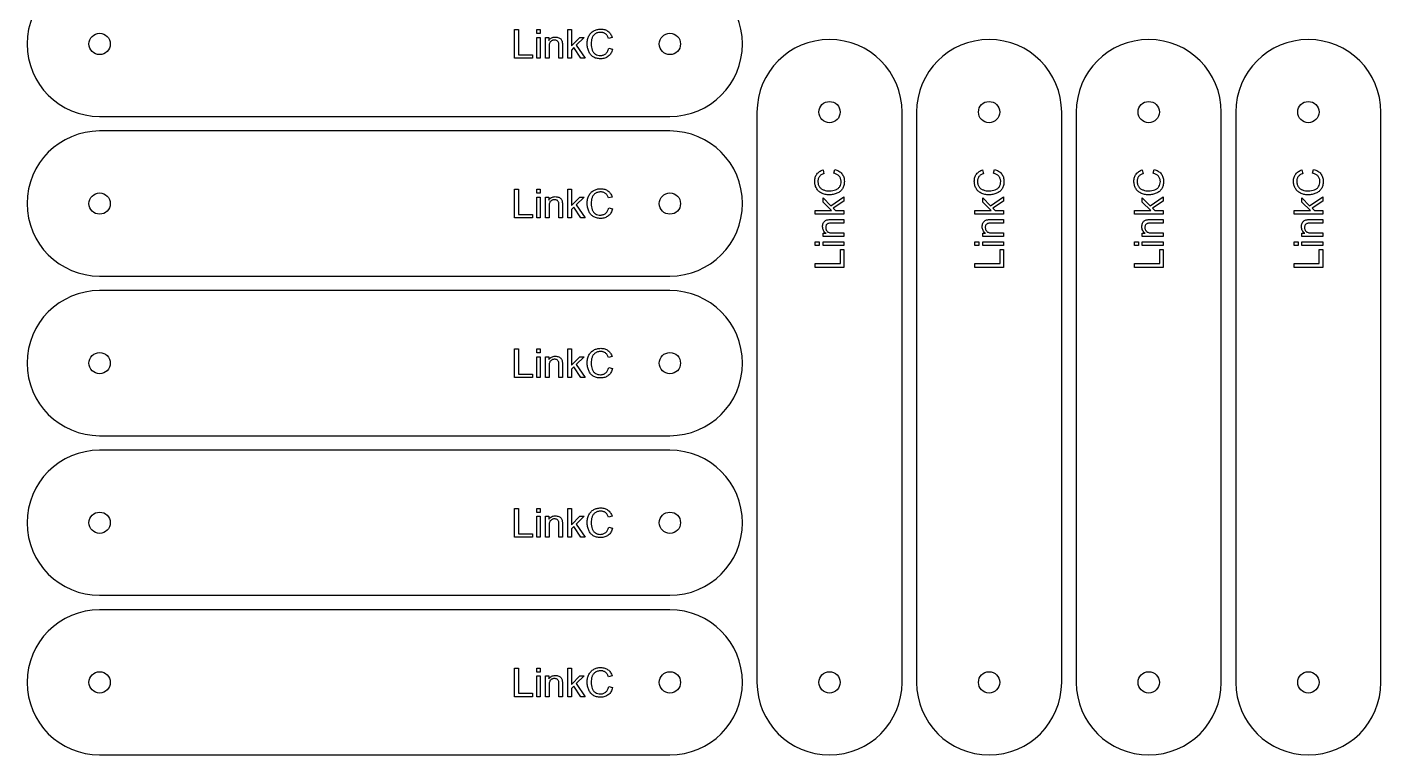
# Model space of a CAD drawing. Header units: millimetres. Extents: x 18 to 1181, y 18 to 1181.
# Drawn here: x 622 to 1181, y 18 to 319 of the extents above; entities that cross this region are included whole.
import ezdxf

# ---------------------------------------------------------------- set-up
doc = ezdxf.new("R2010")
doc.units = ezdxf.units.MM
doc.layers.add('cut', color=5, linetype='Continuous', true_color=0x0000ff)
doc.layers.add('line engraving', color=1, linetype='Continuous', true_color=0xff0000)

msp = doc.modelspace()

# ---------------------------------------------------------------- linework, layer by layer
at = {"layer": 'cut', "color": 5, "true_color": 0x0000ff}
for points in [[(887.4, 282, 1), (887.4, 342), (651.6, 342, 1), (651.6, 282)], [(983.4, 283.8, 1), (923.4, 283.8), (923.4, 48, 1), (983.4, 48)], [(1049.4, 283.8, 1), (989.4, 283.8), (989.4, 48, 1), (1049.4, 48)], [(1115.4, 283.8, 1), (1055.4, 283.8), (1055.4, 48, 1), (1115.4, 48)], [(1181.4, 283.8, 1), (1121.4, 283.8), (1121.4, 48, 1), (1181.4, 48)], [(887.4, 216, 1), (887.4, 276), (651.6, 276, 1), (651.6, 216)], [(887.4, 150, 1), (887.4, 210), (651.6, 210, 1), (651.6, 150)], [(887.4, 84, 1), (887.4, 144), (651.6, 144, 1), (651.6, 84)], [(887.4, 18, 1), (887.4, 78), (651.6, 78, 1), (651.6, 18)]]:
    msp.add_lwpolyline(points, format="xyb", close=True, dxfattribs=at)
for centre in [(651.6, 312), (887.4, 312), (953.4, 283.8), (1019.4, 283.8), (1085.4, 283.8), (1151.4, 283.8), (651.6, 246), (887.4, 246), (651.6, 180), (887.4, 180), (651.6, 114), (887.4, 114), (651.6, 48), (887.4, 48), (953.4, 48), (1019.4, 48), (1085.4, 48), (1151.4, 48)]:
    msp.add_circle(centre, 4.4, dxfattribs=at)
at = {"layer": 'line engraving', "color": 1, "true_color": 0xff0000}
for points in [[(823.21, 306.07), (823.21, 317.93), (824.78, 317.93), (824.78, 307.47), (830.62, 307.47), (830.62, 306.07), (823.21, 306.07)], [(832.31, 316.26), (832.31, 317.93), (833.76, 317.93), (833.76, 316.26), (832.31, 316.26)], [(832.31, 306.07), (832.31, 314.66), (833.76, 314.66), (833.76, 306.07), (832.31, 306.07)], [(835.98, 306.07), (835.98, 314.66), (837.29, 314.66), (837.29, 313.44), (837.54, 313.77), (837.82, 314.06), (838.12, 314.3), (838.45, 314.5), (838.8, 314.66), (839.18, 314.77), (839.59, 314.83), (840.02, 314.86), (840.4, 314.84), (840.77, 314.79), (841.12, 314.7), (841.45, 314.58), (841.76, 314.43), (842.02, 314.25), (842.24, 314.06), (842.43, 313.84), (842.58, 313.61), (842.7, 313.35), (842.8, 313.07), (842.88, 312.77), (842.92, 312.53), (842.94, 312.21), (842.96, 311.82), (842.96, 311.35), (842.96, 306.07), (841.5, 306.07), (841.5, 311.3), (841.49, 311.71), (841.46, 312.07), (841.41, 312.38), (841.33, 312.63), (841.23, 312.84), (841.1, 313.02), (840.93, 313.19), (840.73, 313.33), (840.51, 313.45), (840.26, 313.53), (840, 313.58), (839.72, 313.59), (839.49, 313.58), (839.27, 313.56), (839.05, 313.51), (838.85, 313.45), (838.65, 313.36), (838.46, 313.26), (838.28, 313.14), (838.11, 313), (837.95, 312.84), (837.82, 312.64), (837.7, 312.41), (837.6, 312.15), (837.53, 311.85), (837.48, 311.52), (837.45, 311.16), (837.44, 310.76), (837.44, 306.07), (835.98, 306.07)], [(845.2, 306.07), (845.2, 317.93), (846.66, 317.93), (846.66, 311.17), (850.1, 314.66), (851.99, 314.66), (848.7, 311.47), (852.32, 306.07), (850.52, 306.07), (847.68, 310.46), (846.66, 309.48), (846.66, 306.07), (845.2, 306.07)], [(862.12, 310.23), (863.69, 309.83), (863.56, 309.36), (863.4, 308.92), (863.21, 308.51), (863, 308.13), (862.77, 307.77), (862.51, 307.45), (862.23, 307.15), (861.92, 306.88), (861.59, 306.65), (861.24, 306.44), (860.88, 306.26), (860.49, 306.12), (860.09, 306.01), (859.67, 305.93), (859.24, 305.88), (858.78, 305.87), (858.32, 305.88), (857.87, 305.92), (857.45, 305.98), (857.05, 306.06), (856.67, 306.17), (856.31, 306.31), (855.98, 306.47), (855.67, 306.65), (855.37, 306.85), (855.1, 307.08), (854.85, 307.33), (854.61, 307.6), (854.39, 307.9), (854.19, 308.21), (854, 308.55), (853.84, 308.91), (853.69, 309.28), (853.56, 309.66), (853.46, 310.05), (853.37, 310.44), (853.3, 310.85), (853.25, 311.25), (853.22, 311.67), (853.21, 312.09), (853.22, 312.54), (853.25, 312.99), (853.31, 313.41), (853.39, 313.82), (853.49, 314.22), (853.61, 314.6), (853.75, 314.97), (853.92, 315.32), (854.1, 315.66), (854.31, 315.97), (854.53, 316.26), (854.78, 316.53), (855.04, 316.79), (855.32, 317.02), (855.62, 317.23), (855.93, 317.42), (856.26, 317.58), (856.6, 317.73), (856.95, 317.85), (857.3, 317.95), (857.67, 318.03), (858.04, 318.09), (858.42, 318.12), (858.81, 318.13), (859.24, 318.12), (859.66, 318.08), (860.06, 318), (860.45, 317.91), (860.81, 317.78), (861.16, 317.62), (861.49, 317.44), (861.8, 317.23), (862.09, 316.99), (862.36, 316.73), (862.61, 316.44), (862.83, 316.14), (863.03, 315.81), (863.21, 315.45), (863.36, 315.08), (863.49, 314.68), (861.95, 314.31), (861.84, 314.63), (861.72, 314.92), (861.59, 315.19), (861.44, 315.43), (861.29, 315.66), (861.12, 315.86), (860.94, 316.04), (860.75, 316.2), (860.55, 316.34), (860.33, 316.46), (860.1, 316.56), (859.86, 316.64), (859.61, 316.71), (859.35, 316.75), (859.07, 316.78), (858.78, 316.79), (858.44, 316.78), (858.12, 316.75), (857.81, 316.7), (857.52, 316.63), (857.24, 316.53), (856.98, 316.42), (856.73, 316.29), (856.49, 316.13), (856.27, 315.96), (856.07, 315.78), (855.88, 315.58), (855.71, 315.37), (855.56, 315.14), (855.42, 314.9), (855.3, 314.64), (855.2, 314.37), (855.04, 313.82), (854.92, 313.25), (854.85, 312.68), (854.83, 312.1), (854.86, 311.36), (854.94, 310.68), (855.08, 310.04), (855.27, 309.46), (855.39, 309.18), (855.52, 308.93), (855.67, 308.69), (855.83, 308.47), (856.01, 308.27), (856.21, 308.08), (856.42, 307.92), (856.64, 307.77), (857.11, 307.52), (857.61, 307.35), (858.12, 307.25), (858.65, 307.21), (858.98, 307.22), (859.29, 307.26), (859.59, 307.32), (859.87, 307.4), (860.14, 307.51), (860.4, 307.64), (860.65, 307.79), (860.89, 307.97), (861.11, 308.17), (861.31, 308.4), (861.49, 308.65), (861.65, 308.92), (861.8, 309.21), (861.93, 309.53), (862.03, 309.87), (862.12, 310.23)], [(955.17, 258.52), (955.57, 260.09), (956.04, 259.96), (956.48, 259.8), (956.89, 259.61), (957.27, 259.4), (957.63, 259.17), (957.95, 258.91), (958.25, 258.63), (958.52, 258.32), (958.75, 257.99), (958.96, 257.64), (959.14, 257.28), (959.28, 256.89), (959.39, 256.49), (959.47, 256.07), (959.52, 255.64), (959.53, 255.18), (959.52, 254.72), (959.48, 254.27), (959.42, 253.85), (959.34, 253.45), (959.23, 253.07), (959.09, 252.71), (958.93, 252.38), (958.75, 252.07), (958.55, 251.77), (958.32, 251.5), (958.07, 251.25), (957.8, 251.01), (957.5, 250.79), (957.19, 250.59), (956.85, 250.4), (956.49, 250.24), (956.12, 250.09), (955.74, 249.96), (955.35, 249.86), (954.96, 249.77), (954.55, 249.7), (954.15, 249.65), (953.73, 249.62), (953.31, 249.61), (952.86, 249.62), (952.41, 249.65), (951.99, 249.71), (951.58, 249.79), (951.18, 249.89), (950.8, 250.01), (950.43, 250.15), (950.08, 250.32), (949.74, 250.5), (949.43, 250.71), (949.14, 250.93), (948.87, 251.18), (948.61, 251.44), (948.38, 251.72), (948.17, 252.02), (947.98, 252.33), (947.82, 252.66), (947.67, 253), (947.55, 253.35), (947.45, 253.7), (947.37, 254.07), (947.31, 254.44), (947.28, 254.82), (947.27, 255.21), (947.28, 255.64), (947.32, 256.06), (947.4, 256.46), (947.49, 256.85), (947.62, 257.21), (947.78, 257.56), (947.96, 257.89), (948.17, 258.2), (948.41, 258.49), (948.67, 258.76), (948.96, 259.01), (949.26, 259.23), (949.59, 259.43), (949.95, 259.61), (950.32, 259.76), (950.72, 259.89), (951.09, 258.35), (950.77, 258.24), (950.48, 258.12), (950.21, 257.99), (949.97, 257.84), (949.74, 257.69), (949.54, 257.52), (949.36, 257.34), (949.2, 257.15), (949.06, 256.95), (948.94, 256.73), (948.84, 256.5), (948.76, 256.26), (948.69, 256.01), (948.65, 255.75), (948.62, 255.47), (948.61, 255.18), (948.62, 254.84), (948.65, 254.52), (948.7, 254.21), (948.77, 253.92), (948.87, 253.64), (948.98, 253.38), (949.11, 253.13), (949.27, 252.89), (949.44, 252.67), (949.62, 252.47), (949.82, 252.28), (950.03, 252.11), (950.26, 251.96), (950.5, 251.82), (950.76, 251.7), (951.03, 251.6), (951.58, 251.44), (952.15, 251.32), (952.72, 251.25), (953.3, 251.23), (954.04, 251.26), (954.72, 251.34), (955.36, 251.48), (955.94, 251.67), (956.22, 251.79), (956.47, 251.92), (956.71, 252.07), (956.93, 252.23), (957.13, 252.41), (957.32, 252.61), (957.48, 252.82), (957.63, 253.04), (957.88, 253.51), (958.05, 254.01), (958.15, 254.52), (958.19, 255.05), (958.18, 255.38), (958.14, 255.69), (958.08, 255.99), (958, 256.27), (957.89, 256.54), (957.76, 256.8), (957.61, 257.05), (957.43, 257.29), (957.23, 257.51), (957, 257.71), (956.75, 257.89), (956.48, 258.05), (956.19, 258.2), (955.87, 258.33), (955.53, 258.43), (955.17, 258.52)], [(1021.17, 258.52), (1021.57, 260.09), (1022.04, 259.96), (1022.48, 259.8), (1022.89, 259.61), (1023.27, 259.4), (1023.63, 259.17), (1023.95, 258.91), (1024.25, 258.63), (1024.52, 258.32), (1024.75, 257.99), (1024.96, 257.64), (1025.14, 257.28), (1025.28, 256.89), (1025.39, 256.49), (1025.47, 256.07), (1025.52, 255.64), (1025.53, 255.18), (1025.52, 254.72), (1025.48, 254.27), (1025.42, 253.85), (1025.34, 253.45), (1025.23, 253.07), (1025.09, 252.71), (1024.93, 252.38), (1024.75, 252.07), (1024.55, 251.77), (1024.32, 251.5), (1024.07, 251.25), (1023.8, 251.01), (1023.5, 250.79), (1023.19, 250.59), (1022.85, 250.4), (1022.49, 250.24), (1022.12, 250.09), (1021.74, 249.96), (1021.35, 249.86), (1020.96, 249.77), (1020.55, 249.7), (1020.15, 249.65), (1019.73, 249.62), (1019.31, 249.61), (1018.86, 249.62), (1018.41, 249.65), (1017.99, 249.71), (1017.58, 249.79), (1017.18, 249.89), (1016.8, 250.01), (1016.43, 250.15), (1016.08, 250.32), (1015.74, 250.5), (1015.43, 250.71), (1015.14, 250.93), (1014.87, 251.18), (1014.61, 251.44), (1014.38, 251.72), (1014.17, 252.02), (1013.98, 252.33), (1013.82, 252.66), (1013.67, 253), (1013.55, 253.35), (1013.45, 253.7), (1013.37, 254.07), (1013.31, 254.44), (1013.28, 254.82), (1013.27, 255.21), (1013.28, 255.64), (1013.32, 256.06), (1013.4, 256.46), (1013.49, 256.85), (1013.62, 257.21), (1013.78, 257.56), (1013.96, 257.89), (1014.17, 258.2), (1014.41, 258.49), (1014.67, 258.76), (1014.96, 259.01), (1015.26, 259.23), (1015.59, 259.43), (1015.95, 259.61), (1016.32, 259.76), (1016.72, 259.89), (1017.09, 258.35), (1016.77, 258.24), (1016.48, 258.12), (1016.21, 257.99), (1015.97, 257.84), (1015.74, 257.69), (1015.54, 257.52), (1015.36, 257.34), (1015.2, 257.15), (1015.06, 256.95), (1014.94, 256.73), (1014.84, 256.5), (1014.76, 256.26), (1014.69, 256.01), (1014.65, 255.75), (1014.62, 255.47), (1014.61, 255.18), (1014.62, 254.84), (1014.65, 254.52), (1014.7, 254.21), (1014.77, 253.92), (1014.87, 253.64), (1014.98, 253.38), (1015.11, 253.13), (1015.27, 252.89), (1015.44, 252.67), (1015.62, 252.47), (1015.82, 252.28), (1016.03, 252.11), (1016.26, 251.96), (1016.5, 251.82), (1016.76, 251.7), (1017.03, 251.6), (1017.58, 251.44), (1018.15, 251.32), (1018.72, 251.25), (1019.3, 251.23), (1020.04, 251.26), (1020.72, 251.34), (1021.36, 251.48), (1021.94, 251.67), (1022.22, 251.79), (1022.47, 251.92), (1022.71, 252.07), (1022.93, 252.23), (1023.13, 252.41), (1023.32, 252.61), (1023.48, 252.82), (1023.63, 253.04), (1023.88, 253.51), (1024.05, 254.01), (1024.15, 254.52), (1024.19, 255.05), (1024.18, 255.38), (1024.14, 255.69), (1024.08, 255.99), (1024, 256.27), (1023.89, 256.54), (1023.76, 256.8), (1023.61, 257.05), (1023.43, 257.29), (1023.23, 257.51), (1023, 257.71), (1022.75, 257.89), (1022.48, 258.05), (1022.19, 258.2), (1021.87, 258.33), (1021.53, 258.43), (1021.17, 258.52)], [(1087.17, 258.52), (1087.57, 260.09), (1088.04, 259.96), (1088.48, 259.8), (1088.89, 259.61), (1089.27, 259.4), (1089.63, 259.17), (1089.95, 258.91), (1090.25, 258.63), (1090.52, 258.32), (1090.75, 257.99), (1090.96, 257.64), (1091.14, 257.28), (1091.28, 256.89), (1091.39, 256.49), (1091.47, 256.07), (1091.52, 255.64), (1091.53, 255.18), (1091.52, 254.72), (1091.48, 254.27), (1091.42, 253.85), (1091.34, 253.45), (1091.23, 253.07), (1091.09, 252.71), (1090.93, 252.38), (1090.75, 252.07), (1090.55, 251.77), (1090.32, 251.5), (1090.07, 251.25), (1089.8, 251.01), (1089.5, 250.79), (1089.19, 250.59), (1088.85, 250.4), (1088.49, 250.24), (1088.12, 250.09), (1087.74, 249.96), (1087.35, 249.86), (1086.96, 249.77), (1086.55, 249.7), (1086.15, 249.65), (1085.73, 249.62), (1085.31, 249.61), (1084.86, 249.62), (1084.41, 249.65), (1083.99, 249.71), (1083.58, 249.79), (1083.18, 249.89), (1082.8, 250.01), (1082.43, 250.15), (1082.08, 250.32), (1081.74, 250.5), (1081.43, 250.71), (1081.14, 250.93), (1080.87, 251.18), (1080.61, 251.44), (1080.38, 251.72), (1080.17, 252.02), (1079.98, 252.33), (1079.82, 252.66), (1079.67, 253), (1079.55, 253.35), (1079.45, 253.7), (1079.37, 254.07), (1079.31, 254.44), (1079.28, 254.82), (1079.27, 255.21), (1079.28, 255.64), (1079.32, 256.06), (1079.4, 256.46), (1079.49, 256.85), (1079.62, 257.21), (1079.78, 257.56), (1079.96, 257.89), (1080.17, 258.2), (1080.41, 258.49), (1080.67, 258.76), (1080.96, 259.01), (1081.26, 259.23), (1081.59, 259.43), (1081.95, 259.61), (1082.32, 259.76), (1082.72, 259.89), (1083.09, 258.35), (1082.77, 258.24), (1082.48, 258.12), (1082.21, 257.99), (1081.97, 257.84), (1081.74, 257.69), (1081.54, 257.52), (1081.36, 257.34), (1081.2, 257.15), (1081.06, 256.95), (1080.94, 256.73), (1080.84, 256.5), (1080.76, 256.26), (1080.69, 256.01), (1080.65, 255.75), (1080.62, 255.47), (1080.61, 255.18), (1080.62, 254.84), (1080.65, 254.52), (1080.7, 254.21), (1080.77, 253.92), (1080.87, 253.64), (1080.98, 253.38), (1081.11, 253.13), (1081.27, 252.89), (1081.44, 252.67), (1081.62, 252.47), (1081.82, 252.28), (1082.03, 252.11), (1082.26, 251.96), (1082.5, 251.82), (1082.76, 251.7), (1083.03, 251.6), (1083.58, 251.44), (1084.15, 251.32), (1084.72, 251.25), (1085.3, 251.23), (1086.04, 251.26), (1086.72, 251.34), (1087.36, 251.48), (1087.94, 251.67), (1088.22, 251.79), (1088.47, 251.92), (1088.71, 252.07), (1088.93, 252.23), (1089.13, 252.41), (1089.32, 252.61), (1089.48, 252.82), (1089.63, 253.04), (1089.88, 253.51), (1090.05, 254.01), (1090.15, 254.52), (1090.19, 255.05), (1090.18, 255.38), (1090.14, 255.69), (1090.08, 255.99), (1090, 256.27), (1089.89, 256.54), (1089.76, 256.8), (1089.61, 257.05), (1089.43, 257.29), (1089.23, 257.51), (1089, 257.71), (1088.75, 257.89), (1088.48, 258.05), (1088.19, 258.2), (1087.87, 258.33), (1087.53, 258.43), (1087.17, 258.52)], [(1153.17, 258.52), (1153.57, 260.09), (1154.04, 259.96), (1154.48, 259.8), (1154.89, 259.61), (1155.27, 259.4), (1155.63, 259.17), (1155.95, 258.91), (1156.25, 258.63), (1156.52, 258.32), (1156.75, 257.99), (1156.96, 257.64), (1157.14, 257.28), (1157.28, 256.89), (1157.39, 256.49), (1157.47, 256.07), (1157.52, 255.64), (1157.53, 255.18), (1157.52, 254.72), (1157.48, 254.27), (1157.42, 253.85), (1157.34, 253.45), (1157.23, 253.07), (1157.09, 252.71), (1156.93, 252.38), (1156.75, 252.07), (1156.55, 251.77), (1156.32, 251.5), (1156.07, 251.25), (1155.8, 251.01), (1155.5, 250.79), (1155.19, 250.59), (1154.85, 250.4), (1154.49, 250.24), (1154.12, 250.09), (1153.74, 249.96), (1153.35, 249.86), (1152.96, 249.77), (1152.55, 249.7), (1152.15, 249.65), (1151.73, 249.62), (1151.31, 249.61), (1150.86, 249.62), (1150.41, 249.65), (1149.99, 249.71), (1149.58, 249.79), (1149.18, 249.89), (1148.8, 250.01), (1148.43, 250.15), (1148.08, 250.32), (1147.74, 250.5), (1147.43, 250.71), (1147.14, 250.93), (1146.87, 251.18), (1146.61, 251.44), (1146.38, 251.72), (1146.17, 252.02), (1145.98, 252.33), (1145.82, 252.66), (1145.67, 253), (1145.55, 253.35), (1145.45, 253.7), (1145.37, 254.07), (1145.31, 254.44), (1145.28, 254.82), (1145.27, 255.21), (1145.28, 255.64), (1145.32, 256.06), (1145.4, 256.46), (1145.49, 256.85), (1145.62, 257.21), (1145.78, 257.56), (1145.96, 257.89), (1146.17, 258.2), (1146.41, 258.49), (1146.67, 258.76), (1146.96, 259.01), (1147.26, 259.23), (1147.59, 259.43), (1147.95, 259.61), (1148.32, 259.76), (1148.72, 259.89), (1149.09, 258.35), (1148.77, 258.24), (1148.48, 258.12), (1148.21, 257.99), (1147.97, 257.84), (1147.74, 257.69), (1147.54, 257.52), (1147.36, 257.34), (1147.2, 257.15), (1147.06, 256.95), (1146.94, 256.73), (1146.84, 256.5), (1146.76, 256.26), (1146.69, 256.01), (1146.65, 255.75), (1146.62, 255.47), (1146.61, 255.18), (1146.62, 254.84), (1146.65, 254.52), (1146.7, 254.21), (1146.77, 253.92), (1146.87, 253.64), (1146.98, 253.38), (1147.11, 253.13), (1147.27, 252.89), (1147.44, 252.67), (1147.62, 252.47), (1147.82, 252.28), (1148.03, 252.11), (1148.26, 251.96), (1148.5, 251.82), (1148.76, 251.7), (1149.03, 251.6), (1149.58, 251.44), (1150.15, 251.32), (1150.72, 251.25), (1151.3, 251.23), (1152.04, 251.26), (1152.72, 251.34), (1153.36, 251.48), (1153.94, 251.67), (1154.22, 251.79), (1154.47, 251.92), (1154.71, 252.07), (1154.93, 252.23), (1155.13, 252.41), (1155.32, 252.61), (1155.48, 252.82), (1155.63, 253.04), (1155.88, 253.51), (1156.05, 254.01), (1156.15, 254.52), (1156.19, 255.05), (1156.18, 255.38), (1156.14, 255.69), (1156.08, 255.99), (1156, 256.27), (1155.89, 256.54), (1155.76, 256.8), (1155.61, 257.05), (1155.43, 257.29), (1155.23, 257.51), (1155, 257.71), (1154.75, 257.89), (1154.48, 258.05), (1154.19, 258.2), (1153.87, 258.33), (1153.53, 258.43), (1153.17, 258.52)], [(823.21, 240.07), (823.21, 251.93), (824.78, 251.93), (824.78, 241.47), (830.62, 241.47), (830.62, 240.07), (823.21, 240.07)], [(832.31, 250.26), (832.31, 251.93), (833.76, 251.93), (833.76, 250.26), (832.31, 250.26)], [(845.2, 240.07), (845.2, 251.93), (846.66, 251.93), (846.66, 245.17), (850.1, 248.66), (851.99, 248.66), (848.7, 245.47), (852.32, 240.07), (850.52, 240.07), (847.68, 244.46), (846.66, 243.48), (846.66, 240.07), (845.2, 240.07)], [(862.12, 244.23), (863.69, 243.83), (863.56, 243.36), (863.4, 242.92), (863.21, 242.51), (863, 242.13), (862.77, 241.77), (862.51, 241.45), (862.23, 241.15), (861.92, 240.88), (861.59, 240.65), (861.24, 240.44), (860.88, 240.26), (860.49, 240.12), (860.09, 240.01), (859.67, 239.93), (859.24, 239.88), (858.78, 239.87), (858.32, 239.88), (857.87, 239.92), (857.45, 239.98), (857.05, 240.06), (856.67, 240.17), (856.31, 240.31), (855.98, 240.47), (855.67, 240.65), (855.37, 240.85), (855.1, 241.08), (854.85, 241.33), (854.61, 241.6), (854.39, 241.9), (854.19, 242.21), (854, 242.55), (853.84, 242.91), (853.69, 243.28), (853.56, 243.66), (853.46, 244.05), (853.37, 244.44), (853.3, 244.85), (853.25, 245.25), (853.22, 245.67), (853.21, 246.09), (853.22, 246.54), (853.25, 246.99), (853.31, 247.41), (853.39, 247.82), (853.49, 248.22), (853.61, 248.6), (853.75, 248.97), (853.92, 249.32), (854.1, 249.66), (854.31, 249.97), (854.53, 250.26), (854.78, 250.53), (855.04, 250.79), (855.32, 251.02), (855.62, 251.23), (855.93, 251.42), (856.26, 251.58), (856.6, 251.73), (856.95, 251.85), (857.3, 251.95), (857.67, 252.03), (858.04, 252.09), (858.42, 252.12), (858.81, 252.13), (859.24, 252.12), (859.66, 252.08), (860.06, 252), (860.45, 251.91), (860.81, 251.78), (861.16, 251.62), (861.49, 251.44), (861.8, 251.23), (862.09, 250.99), (862.36, 250.73), (862.61, 250.44), (862.83, 250.14), (863.03, 249.81), (863.21, 249.45), (863.36, 249.08), (863.49, 248.68), (861.95, 248.31), (861.84, 248.63), (861.72, 248.92), (861.59, 249.19), (861.44, 249.43), (861.29, 249.66), (861.12, 249.86), (860.94, 250.04), (860.75, 250.2), (860.55, 250.34), (860.33, 250.46), (860.1, 250.56), (859.86, 250.64), (859.61, 250.71), (859.35, 250.75), (859.07, 250.78), (858.78, 250.79), (858.44, 250.78), (858.12, 250.75), (857.81, 250.7), (857.52, 250.63), (857.24, 250.53), (856.98, 250.42), (856.73, 250.29), (856.49, 250.13), (856.27, 249.96), (856.07, 249.78), (855.88, 249.58), (855.71, 249.37), (855.56, 249.14), (855.42, 248.9), (855.3, 248.64), (855.2, 248.37), (855.04, 247.82), (854.92, 247.25), (854.85, 246.68), (854.83, 246.1), (854.86, 245.36), (854.94, 244.68), (855.08, 244.04), (855.27, 243.46), (855.39, 243.18), (855.52, 242.93), (855.67, 242.69), (855.83, 242.47), (856.01, 242.27), (856.21, 242.08), (856.42, 241.92), (856.64, 241.77), (857.11, 241.52), (857.61, 241.35), (858.12, 241.25), (858.65, 241.21), (858.98, 241.22), (859.29, 241.26), (859.59, 241.32), (859.87, 241.4), (860.14, 241.51), (860.4, 241.64), (860.65, 241.79), (860.89, 241.97), (861.11, 242.17), (861.31, 242.4), (861.49, 242.65), (861.65, 242.92), (861.8, 243.21), (861.93, 243.53), (862.03, 243.87), (862.12, 244.23)], [(832.31, 240.07), (832.31, 248.66), (833.76, 248.66), (833.76, 240.07), (832.31, 240.07)], [(835.98, 240.07), (835.98, 248.66), (837.29, 248.66), (837.29, 247.44), (837.54, 247.77), (837.82, 248.06), (838.12, 248.3), (838.45, 248.5), (838.8, 248.66), (839.18, 248.77), (839.59, 248.83), (840.02, 248.86), (840.4, 248.84), (840.77, 248.79), (841.12, 248.7), (841.45, 248.58), (841.76, 248.43), (842.02, 248.25), (842.24, 248.06), (842.43, 247.84), (842.58, 247.61), (842.7, 247.35), (842.8, 247.07), (842.88, 246.77), (842.92, 246.53), (842.94, 246.21), (842.96, 245.82), (842.96, 245.35), (842.96, 240.07), (841.5, 240.07), (841.5, 245.3), (841.49, 245.71), (841.46, 246.07), (841.41, 246.38), (841.33, 246.63), (841.23, 246.84), (841.1, 247.02), (840.93, 247.19), (840.73, 247.33), (840.51, 247.45), (840.26, 247.53), (840, 247.58), (839.72, 247.59), (839.49, 247.58), (839.27, 247.56), (839.05, 247.51), (838.85, 247.45), (838.65, 247.36), (838.46, 247.26), (838.28, 247.14), (838.11, 247), (837.95, 246.84), (837.82, 246.64), (837.7, 246.41), (837.6, 246.15), (837.53, 245.85), (837.48, 245.52), (837.45, 245.16), (837.44, 244.76), (837.44, 240.07), (835.98, 240.07)], [(959.33, 241.6), (947.47, 241.6), (947.47, 243.06), (954.23, 243.06), (950.74, 246.5), (950.74, 248.39), (953.93, 245.1), (959.33, 248.72), (959.33, 246.92), (954.94, 244.08), (955.92, 243.06), (959.33, 243.06), (959.33, 241.6)], [(1025.33, 241.6), (1013.47, 241.6), (1013.47, 243.06), (1020.23, 243.06), (1016.74, 246.5), (1016.74, 248.39), (1019.93, 245.1), (1025.33, 248.72), (1025.33, 246.92), (1020.94, 244.08), (1021.92, 243.06), (1025.33, 243.06), (1025.33, 241.6)], [(1091.33, 241.6), (1079.47, 241.6), (1079.47, 243.06), (1086.23, 243.06), (1082.74, 246.5), (1082.74, 248.39), (1085.93, 245.1), (1091.33, 248.72), (1091.33, 246.92), (1086.94, 244.08), (1087.92, 243.06), (1091.33, 243.06), (1091.33, 241.6)], [(1157.33, 241.6), (1145.47, 241.6), (1145.47, 243.06), (1152.23, 243.06), (1148.74, 246.5), (1148.74, 248.39), (1151.93, 245.1), (1157.33, 248.72), (1157.33, 246.92), (1152.94, 244.08), (1153.92, 243.06), (1157.33, 243.06), (1157.33, 241.6)], [(959.33, 232.38), (950.74, 232.38), (950.74, 233.69), (951.96, 233.69), (951.63, 233.94), (951.34, 234.22), (951.1, 234.52), (950.9, 234.85), (950.74, 235.2), (950.63, 235.58), (950.57, 235.99), (950.54, 236.42), (950.56, 236.8), (950.61, 237.17), (950.7, 237.52), (950.82, 237.85), (950.97, 238.16), (951.15, 238.42), (951.34, 238.64), (951.56, 238.83), (951.79, 238.98), (952.05, 239.1), (952.33, 239.2), (952.63, 239.28), (952.87, 239.32), (953.19, 239.34), (953.58, 239.36), (954.05, 239.36), (959.33, 239.36), (959.33, 237.9), (954.1, 237.9), (953.69, 237.89), (953.33, 237.86), (953.02, 237.81), (952.77, 237.73), (952.56, 237.63), (952.38, 237.5), (952.21, 237.33), (952.07, 237.13), (951.95, 236.91), (951.87, 236.66), (951.82, 236.4), (951.81, 236.12), (951.82, 235.89), (951.84, 235.67), (951.89, 235.45), (951.95, 235.25), (952.04, 235.05), (952.14, 234.86), (952.26, 234.68), (952.4, 234.51), (952.56, 234.35), (952.76, 234.22), (952.99, 234.1), (953.25, 234), (953.55, 233.93), (953.88, 233.88), (954.24, 233.85), (954.64, 233.84), (959.33, 233.84), (959.33, 232.38)], [(1025.33, 232.38), (1016.74, 232.38), (1016.74, 233.69), (1017.96, 233.69), (1017.63, 233.94), (1017.34, 234.22), (1017.1, 234.52), (1016.9, 234.85), (1016.74, 235.2), (1016.63, 235.58), (1016.57, 235.99), (1016.54, 236.42), (1016.56, 236.8), (1016.61, 237.17), (1016.7, 237.52), (1016.82, 237.85), (1016.97, 238.16), (1017.15, 238.42), (1017.34, 238.64), (1017.56, 238.83), (1017.79, 238.98), (1018.05, 239.1), (1018.33, 239.2), (1018.63, 239.28), (1018.87, 239.32), (1019.19, 239.34), (1019.58, 239.36), (1020.05, 239.36), (1025.33, 239.36), (1025.33, 237.9), (1020.1, 237.9), (1019.69, 237.89), (1019.33, 237.86), (1019.02, 237.81), (1018.77, 237.73), (1018.56, 237.63), (1018.38, 237.5), (1018.21, 237.33), (1018.07, 237.13), (1017.95, 236.91), (1017.87, 236.66), (1017.82, 236.4), (1017.81, 236.12), (1017.82, 235.89), (1017.84, 235.67), (1017.89, 235.45), (1017.95, 235.25), (1018.04, 235.05), (1018.14, 234.86), (1018.26, 234.68), (1018.4, 234.51), (1018.56, 234.35), (1018.76, 234.22), (1018.99, 234.1), (1019.25, 234), (1019.55, 233.93), (1019.88, 233.88), (1020.24, 233.85), (1020.64, 233.84), (1025.33, 233.84), (1025.33, 232.38)], [(1091.33, 232.38), (1082.74, 232.38), (1082.74, 233.69), (1083.96, 233.69), (1083.63, 233.94), (1083.34, 234.22), (1083.1, 234.52), (1082.9, 234.85), (1082.74, 235.2), (1082.63, 235.58), (1082.57, 235.99), (1082.54, 236.42), (1082.56, 236.8), (1082.61, 237.17), (1082.7, 237.52), (1082.82, 237.85), (1082.97, 238.16), (1083.15, 238.42), (1083.34, 238.64), (1083.56, 238.83), (1083.79, 238.98), (1084.05, 239.1), (1084.33, 239.2), (1084.63, 239.28), (1084.87, 239.32), (1085.19, 239.34), (1085.58, 239.36), (1086.05, 239.36), (1091.33, 239.36), (1091.33, 237.9), (1086.1, 237.9), (1085.69, 237.89), (1085.33, 237.86), (1085.02, 237.81), (1084.77, 237.73), (1084.56, 237.63), (1084.38, 237.5), (1084.21, 237.33), (1084.07, 237.13), (1083.95, 236.91), (1083.87, 236.66), (1083.82, 236.4), (1083.81, 236.12), (1083.82, 235.89), (1083.84, 235.67), (1083.89, 235.45), (1083.95, 235.25), (1084.04, 235.05), (1084.14, 234.86), (1084.26, 234.68), (1084.4, 234.51), (1084.56, 234.35), (1084.76, 234.22), (1084.99, 234.1), (1085.25, 234), (1085.55, 233.93), (1085.88, 233.88), (1086.24, 233.85), (1086.64, 233.84), (1091.33, 233.84), (1091.33, 232.38)], [(1157.33, 232.38), (1148.74, 232.38), (1148.74, 233.69), (1149.96, 233.69), (1149.63, 233.94), (1149.34, 234.22), (1149.1, 234.52), (1148.9, 234.85), (1148.74, 235.2), (1148.63, 235.58), (1148.57, 235.99), (1148.54, 236.42), (1148.56, 236.8), (1148.61, 237.17), (1148.7, 237.52), (1148.82, 237.85), (1148.97, 238.16), (1149.15, 238.42), (1149.34, 238.64), (1149.56, 238.83), (1149.79, 238.98), (1150.05, 239.1), (1150.33, 239.2), (1150.63, 239.28), (1150.87, 239.32), (1151.19, 239.34), (1151.58, 239.36), (1152.05, 239.36), (1157.33, 239.36), (1157.33, 237.9), (1152.1, 237.9), (1151.69, 237.89), (1151.33, 237.86), (1151.02, 237.81), (1150.77, 237.73), (1150.56, 237.63), (1150.38, 237.5), (1150.21, 237.33), (1150.07, 237.13), (1149.95, 236.91), (1149.87, 236.66), (1149.82, 236.4), (1149.81, 236.12), (1149.82, 235.89), (1149.84, 235.67), (1149.89, 235.45), (1149.95, 235.25), (1150.04, 235.05), (1150.14, 234.86), (1150.26, 234.68), (1150.4, 234.51), (1150.56, 234.35), (1150.76, 234.22), (1150.99, 234.1), (1151.25, 234), (1151.55, 233.93), (1151.88, 233.88), (1152.24, 233.85), (1152.64, 233.84), (1157.33, 233.84), (1157.33, 232.38)], [(949.14, 228.71), (947.47, 228.71), (947.47, 230.16), (949.14, 230.16), (949.14, 228.71)], [(959.33, 228.71), (950.74, 228.71), (950.74, 230.16), (959.33, 230.16), (959.33, 228.71)], [(1015.14, 228.71), (1013.47, 228.71), (1013.47, 230.16), (1015.14, 230.16), (1015.14, 228.71)], [(1025.33, 228.71), (1016.74, 228.71), (1016.74, 230.16), (1025.33, 230.16), (1025.33, 228.71)], [(1081.14, 228.71), (1079.47, 228.71), (1079.47, 230.16), (1081.14, 230.16), (1081.14, 228.71)], [(1091.33, 228.71), (1082.74, 228.71), (1082.74, 230.16), (1091.33, 230.16), (1091.33, 228.71)], [(1147.14, 228.71), (1145.47, 228.71), (1145.47, 230.16), (1147.14, 230.16), (1147.14, 228.71)], [(1157.33, 228.71), (1148.74, 228.71), (1148.74, 230.16), (1157.33, 230.16), (1157.33, 228.71)], [(959.33, 219.61), (947.47, 219.61), (947.47, 221.18), (957.93, 221.18), (957.93, 227.02), (959.33, 227.02), (959.33, 219.61)], [(1025.33, 219.61), (1013.47, 219.61), (1013.47, 221.18), (1023.93, 221.18), (1023.93, 227.02), (1025.33, 227.02), (1025.33, 219.61)], [(1091.33, 219.61), (1079.47, 219.61), (1079.47, 221.18), (1089.93, 221.18), (1089.93, 227.02), (1091.33, 227.02), (1091.33, 219.61)], [(1157.33, 219.61), (1145.47, 219.61), (1145.47, 221.18), (1155.93, 221.18), (1155.93, 227.02), (1157.33, 227.02), (1157.33, 219.61)], [(823.21, 174.07), (823.21, 185.93), (824.78, 185.93), (824.78, 175.47), (830.62, 175.47), (830.62, 174.07), (823.21, 174.07)], [(832.31, 184.26), (832.31, 185.93), (833.76, 185.93), (833.76, 184.26), (832.31, 184.26)], [(845.2, 174.07), (845.2, 185.93), (846.66, 185.93), (846.66, 179.17), (850.1, 182.66), (851.99, 182.66), (848.7, 179.47), (852.32, 174.07), (850.52, 174.07), (847.68, 178.46), (846.66, 177.48), (846.66, 174.07), (845.2, 174.07)], [(862.12, 178.23), (863.69, 177.83), (863.56, 177.36), (863.4, 176.92), (863.21, 176.51), (863, 176.13), (862.77, 175.77), (862.51, 175.45), (862.23, 175.15), (861.92, 174.88), (861.59, 174.65), (861.24, 174.44), (860.88, 174.26), (860.49, 174.12), (860.09, 174.01), (859.67, 173.93), (859.24, 173.88), (858.78, 173.87), (858.32, 173.88), (857.87, 173.92), (857.45, 173.98), (857.05, 174.06), (856.67, 174.17), (856.31, 174.31), (855.98, 174.47), (855.67, 174.65), (855.37, 174.85), (855.1, 175.08), (854.85, 175.33), (854.61, 175.6), (854.39, 175.9), (854.19, 176.21), (854, 176.55), (853.84, 176.91), (853.69, 177.28), (853.56, 177.66), (853.46, 178.05), (853.37, 178.44), (853.3, 178.85), (853.25, 179.25), (853.22, 179.67), (853.21, 180.09), (853.22, 180.54), (853.25, 180.99), (853.31, 181.41), (853.39, 181.82), (853.49, 182.22), (853.61, 182.6), (853.75, 182.97), (853.92, 183.32), (854.1, 183.66), (854.31, 183.97), (854.53, 184.26), (854.78, 184.53), (855.04, 184.79), (855.32, 185.02), (855.62, 185.23), (855.93, 185.42), (856.26, 185.58), (856.6, 185.73), (856.95, 185.85), (857.3, 185.95), (857.67, 186.03), (858.04, 186.09), (858.42, 186.12), (858.81, 186.13), (859.24, 186.12), (859.66, 186.08), (860.06, 186), (860.45, 185.91), (860.81, 185.78), (861.16, 185.62), (861.49, 185.44), (861.8, 185.23), (862.09, 184.99), (862.36, 184.73), (862.61, 184.44), (862.83, 184.14), (863.03, 183.81), (863.21, 183.45), (863.36, 183.08), (863.49, 182.68), (861.95, 182.31), (861.84, 182.63), (861.72, 182.92), (861.59, 183.19), (861.44, 183.43), (861.29, 183.66), (861.12, 183.86), (860.94, 184.04), (860.75, 184.2), (860.55, 184.34), (860.33, 184.46), (860.1, 184.56), (859.86, 184.64), (859.61, 184.71), (859.35, 184.75), (859.07, 184.78), (858.78, 184.79), (858.44, 184.78), (858.12, 184.75), (857.81, 184.7), (857.52, 184.63), (857.24, 184.53), (856.98, 184.42), (856.73, 184.29), (856.49, 184.13), (856.27, 183.96), (856.07, 183.78), (855.88, 183.58), (855.71, 183.37), (855.56, 183.14), (855.42, 182.9), (855.3, 182.64), (855.2, 182.37), (855.04, 181.82), (854.92, 181.25), (854.85, 180.68), (854.83, 180.1), (854.86, 179.36), (854.94, 178.68), (855.08, 178.04), (855.27, 177.46), (855.39, 177.18), (855.52, 176.93), (855.67, 176.69), (855.83, 176.47), (856.01, 176.27), (856.21, 176.08), (856.42, 175.92), (856.64, 175.77), (857.11, 175.52), (857.61, 175.35), (858.12, 175.25), (858.65, 175.21), (858.98, 175.22), (859.29, 175.26), (859.59, 175.32), (859.87, 175.4), (860.14, 175.51), (860.4, 175.64), (860.65, 175.79), (860.89, 175.97), (861.11, 176.17), (861.31, 176.4), (861.49, 176.65), (861.65, 176.92), (861.8, 177.21), (861.93, 177.53), (862.03, 177.87), (862.12, 178.23)], [(832.31, 174.07), (832.31, 182.66), (833.76, 182.66), (833.76, 174.07), (832.31, 174.07)], [(835.98, 174.07), (835.98, 182.66), (837.29, 182.66), (837.29, 181.44), (837.54, 181.77), (837.82, 182.06), (838.12, 182.3), (838.45, 182.5), (838.8, 182.66), (839.18, 182.77), (839.59, 182.83), (840.02, 182.86), (840.4, 182.84), (840.77, 182.79), (841.12, 182.7), (841.45, 182.58), (841.76, 182.43), (842.02, 182.25), (842.24, 182.06), (842.43, 181.84), (842.58, 181.61), (842.7, 181.35), (842.8, 181.07), (842.88, 180.77), (842.92, 180.53), (842.94, 180.21), (842.96, 179.82), (842.96, 179.35), (842.96, 174.07), (841.5, 174.07), (841.5, 179.3), (841.49, 179.71), (841.46, 180.07), (841.41, 180.38), (841.33, 180.63), (841.23, 180.84), (841.1, 181.02), (840.93, 181.19), (840.73, 181.33), (840.51, 181.45), (840.26, 181.53), (840, 181.58), (839.72, 181.59), (839.49, 181.58), (839.27, 181.56), (839.05, 181.51), (838.85, 181.45), (838.65, 181.36), (838.46, 181.26), (838.28, 181.14), (838.11, 181), (837.95, 180.84), (837.82, 180.64), (837.7, 180.41), (837.6, 180.15), (837.53, 179.85), (837.48, 179.52), (837.45, 179.16), (837.44, 178.76), (837.44, 174.07), (835.98, 174.07)], [(823.21, 108.07), (823.21, 119.93), (824.78, 119.93), (824.78, 109.47), (830.62, 109.47), (830.62, 108.07), (823.21, 108.07)], [(832.31, 118.26), (832.31, 119.93), (833.76, 119.93), (833.76, 118.26), (832.31, 118.26)], [(845.2, 108.07), (845.2, 119.93), (846.66, 119.93), (846.66, 113.17), (850.1, 116.66), (851.99, 116.66), (848.7, 113.47), (852.32, 108.07), (850.52, 108.07), (847.68, 112.46), (846.66, 111.48), (846.66, 108.07), (845.2, 108.07)], [(862.12, 112.23), (863.69, 111.83), (863.56, 111.36), (863.4, 110.92), (863.21, 110.51), (863, 110.13), (862.77, 109.77), (862.51, 109.45), (862.23, 109.15), (861.92, 108.88), (861.59, 108.65), (861.24, 108.44), (860.88, 108.26), (860.49, 108.12), (860.09, 108.01), (859.67, 107.93), (859.24, 107.88), (858.78, 107.87), (858.32, 107.88), (857.87, 107.92), (857.45, 107.98), (857.05, 108.06), (856.67, 108.17), (856.31, 108.31), (855.98, 108.47), (855.67, 108.65), (855.37, 108.85), (855.1, 109.08), (854.85, 109.33), (854.61, 109.6), (854.39, 109.9), (854.19, 110.21), (854, 110.55), (853.84, 110.91), (853.69, 111.28), (853.56, 111.66), (853.46, 112.05), (853.37, 112.44), (853.3, 112.85), (853.25, 113.25), (853.22, 113.67), (853.21, 114.09), (853.22, 114.54), (853.25, 114.99), (853.31, 115.41), (853.39, 115.82), (853.49, 116.22), (853.61, 116.6), (853.75, 116.97), (853.92, 117.32), (854.1, 117.66), (854.31, 117.97), (854.53, 118.26), (854.78, 118.53), (855.04, 118.79), (855.32, 119.02), (855.62, 119.23), (855.93, 119.42), (856.26, 119.58), (856.6, 119.73), (856.95, 119.85), (857.3, 119.95), (857.67, 120.03), (858.04, 120.09), (858.42, 120.12), (858.81, 120.13), (859.24, 120.12), (859.66, 120.08), (860.06, 120), (860.45, 119.91), (860.81, 119.78), (861.16, 119.62), (861.49, 119.44), (861.8, 119.23), (862.09, 118.99), (862.36, 118.73), (862.61, 118.44), (862.83, 118.14), (863.03, 117.81), (863.21, 117.45), (863.36, 117.08), (863.49, 116.68), (861.95, 116.31), (861.84, 116.63), (861.72, 116.92), (861.59, 117.19), (861.44, 117.43), (861.29, 117.66), (861.12, 117.86), (860.94, 118.04), (860.75, 118.2), (860.55, 118.34), (860.33, 118.46), (860.1, 118.56), (859.86, 118.64), (859.61, 118.71), (859.35, 118.75), (859.07, 118.78), (858.78, 118.79), (858.44, 118.78), (858.12, 118.75), (857.81, 118.7), (857.52, 118.63), (857.24, 118.53), (856.98, 118.42), (856.73, 118.29), (856.49, 118.13), (856.27, 117.96), (856.07, 117.78), (855.88, 117.58), (855.71, 117.37), (855.56, 117.14), (855.42, 116.9), (855.3, 116.64), (855.2, 116.37), (855.04, 115.82), (854.92, 115.25), (854.85, 114.68), (854.83, 114.1), (854.86, 113.36), (854.94, 112.68), (855.08, 112.04), (855.27, 111.46), (855.39, 111.18), (855.52, 110.93), (855.67, 110.69), (855.83, 110.47), (856.01, 110.27), (856.21, 110.08), (856.42, 109.92), (856.64, 109.77), (857.11, 109.52), (857.61, 109.35), (858.12, 109.25), (858.65, 109.21), (858.98, 109.22), (859.29, 109.26), (859.59, 109.32), (859.87, 109.4), (860.14, 109.51), (860.4, 109.64), (860.65, 109.79), (860.89, 109.97), (861.11, 110.17), (861.31, 110.4), (861.49, 110.65), (861.65, 110.92), (861.8, 111.21), (861.93, 111.53), (862.03, 111.87), (862.12, 112.23)], [(832.31, 108.07), (832.31, 116.66), (833.76, 116.66), (833.76, 108.07), (832.31, 108.07)], [(835.98, 108.07), (835.98, 116.66), (837.29, 116.66), (837.29, 115.44), (837.54, 115.77), (837.82, 116.06), (838.12, 116.3), (838.45, 116.5), (838.8, 116.66), (839.18, 116.77), (839.59, 116.83), (840.02, 116.86), (840.4, 116.84), (840.77, 116.79), (841.12, 116.7), (841.45, 116.58), (841.76, 116.43), (842.02, 116.25), (842.24, 116.06), (842.43, 115.84), (842.58, 115.61), (842.7, 115.35), (842.8, 115.07), (842.88, 114.77), (842.92, 114.53), (842.94, 114.21), (842.96, 113.82), (842.96, 113.35), (842.96, 108.07), (841.5, 108.07), (841.5, 113.3), (841.49, 113.71), (841.46, 114.07), (841.41, 114.38), (841.33, 114.63), (841.23, 114.84), (841.1, 115.02), (840.93, 115.19), (840.73, 115.33), (840.51, 115.45), (840.26, 115.53), (840, 115.58), (839.72, 115.59), (839.49, 115.58), (839.27, 115.56), (839.05, 115.51), (838.85, 115.45), (838.65, 115.36), (838.46, 115.26), (838.28, 115.14), (838.11, 115), (837.95, 114.84), (837.82, 114.64), (837.7, 114.41), (837.6, 114.15), (837.53, 113.85), (837.48, 113.52), (837.45, 113.16), (837.44, 112.76), (837.44, 108.07), (835.98, 108.07)], [(823.21, 42.07), (823.21, 53.93), (824.78, 53.93), (824.78, 43.47), (830.62, 43.47), (830.62, 42.07), (823.21, 42.07)], [(832.31, 52.26), (832.31, 53.93), (833.76, 53.93), (833.76, 52.26), (832.31, 52.26)], [(832.31, 42.07), (832.31, 50.66), (833.76, 50.66), (833.76, 42.07), (832.31, 42.07)], [(835.98, 42.07), (835.98, 50.66), (837.29, 50.66), (837.29, 49.44), (837.54, 49.77), (837.82, 50.06), (838.12, 50.3), (838.45, 50.5), (838.8, 50.66), (839.18, 50.77), (839.59, 50.83), (840.02, 50.86), (840.4, 50.84), (840.77, 50.79), (841.12, 50.7), (841.45, 50.58), (841.76, 50.43), (842.02, 50.25), (842.24, 50.06), (842.43, 49.84), (842.58, 49.61), (842.7, 49.35), (842.8, 49.07), (842.88, 48.77), (842.92, 48.53), (842.94, 48.21), (842.96, 47.82), (842.96, 47.35), (842.96, 42.07), (841.5, 42.07), (841.5, 47.3), (841.49, 47.71), (841.46, 48.07), (841.41, 48.38), (841.33, 48.63), (841.23, 48.84), (841.1, 49.02), (840.93, 49.19), (840.73, 49.33), (840.51, 49.45), (840.26, 49.53), (840, 49.58), (839.72, 49.59), (839.49, 49.58), (839.27, 49.56), (839.05, 49.51), (838.85, 49.45), (838.65, 49.36), (838.46, 49.26), (838.28, 49.14), (838.11, 49), (837.95, 48.84), (837.82, 48.64), (837.7, 48.41), (837.6, 48.15), (837.53, 47.85), (837.48, 47.52), (837.45, 47.16), (837.44, 46.76), (837.44, 42.07), (835.98, 42.07)], [(845.2, 42.07), (845.2, 53.93), (846.66, 53.93), (846.66, 47.17), (850.1, 50.66), (851.99, 50.66), (848.7, 47.47), (852.32, 42.07), (850.52, 42.07), (847.68, 46.46), (846.66, 45.48), (846.66, 42.07), (845.2, 42.07)], [(862.12, 46.23), (863.69, 45.83), (863.56, 45.36), (863.4, 44.92), (863.21, 44.51), (863, 44.13), (862.77, 43.77), (862.51, 43.45), (862.23, 43.15), (861.92, 42.88), (861.59, 42.65), (861.24, 42.44), (860.88, 42.26), (860.49, 42.12), (860.09, 42.01), (859.67, 41.93), (859.24, 41.88), (858.78, 41.87), (858.32, 41.88), (857.87, 41.92), (857.45, 41.98), (857.05, 42.06), (856.67, 42.17), (856.31, 42.31), (855.98, 42.47), (855.67, 42.65), (855.37, 42.85), (855.1, 43.08), (854.85, 43.33), (854.61, 43.6), (854.39, 43.9), (854.19, 44.21), (854, 44.55), (853.84, 44.91), (853.69, 45.28), (853.56, 45.66), (853.46, 46.05), (853.37, 46.44), (853.3, 46.85), (853.25, 47.25), (853.22, 47.67), (853.21, 48.09), (853.22, 48.54), (853.25, 48.99), (853.31, 49.41), (853.39, 49.82), (853.49, 50.22), (853.61, 50.6), (853.75, 50.97), (853.92, 51.32), (854.1, 51.66), (854.31, 51.97), (854.53, 52.26), (854.78, 52.53), (855.04, 52.79), (855.32, 53.02), (855.62, 53.23), (855.93, 53.42), (856.26, 53.58), (856.6, 53.73), (856.95, 53.85), (857.3, 53.95), (857.67, 54.03), (858.04, 54.09), (858.42, 54.12), (858.81, 54.13), (859.24, 54.12), (859.66, 54.08), (860.06, 54), (860.45, 53.91), (860.81, 53.78), (861.16, 53.62), (861.49, 53.44), (861.8, 53.23), (862.09, 52.99), (862.36, 52.73), (862.61, 52.44), (862.83, 52.14), (863.03, 51.81), (863.21, 51.45), (863.36, 51.08), (863.49, 50.68), (861.95, 50.31), (861.84, 50.63), (861.72, 50.92), (861.59, 51.19), (861.44, 51.43), (861.29, 51.66), (861.12, 51.86), (860.94, 52.04), (860.75, 52.2), (860.55, 52.34), (860.33, 52.46), (860.1, 52.56), (859.86, 52.64), (859.61, 52.71), (859.35, 52.75), (859.07, 52.78), (858.78, 52.79), (858.44, 52.78), (858.12, 52.75), (857.81, 52.7), (857.52, 52.63), (857.24, 52.53), (856.98, 52.42), (856.73, 52.29), (856.49, 52.13), (856.27, 51.96), (856.07, 51.78), (855.88, 51.58), (855.71, 51.37), (855.56, 51.14), (855.42, 50.9), (855.3, 50.64), (855.2, 50.37), (855.04, 49.82), (854.92, 49.25), (854.85, 48.68), (854.83, 48.1), (854.86, 47.36), (854.94, 46.68), (855.08, 46.04), (855.27, 45.46), (855.39, 45.18), (855.52, 44.93), (855.67, 44.69), (855.83, 44.47), (856.01, 44.27), (856.21, 44.08), (856.42, 43.92), (856.64, 43.77), (857.11, 43.52), (857.61, 43.35), (858.12, 43.25), (858.65, 43.21), (858.98, 43.22), (859.29, 43.26), (859.59, 43.32), (859.87, 43.4), (860.14, 43.51), (860.4, 43.64), (860.65, 43.79), (860.89, 43.97), (861.11, 44.17), (861.31, 44.4), (861.49, 44.65), (861.65, 44.92), (861.8, 45.21), (861.93, 45.53), (862.03, 45.87), (862.12, 46.23)]]:
    msp.add_lwpolyline(points, dxfattribs=at)

doc.saveas('drawing.dxf')
